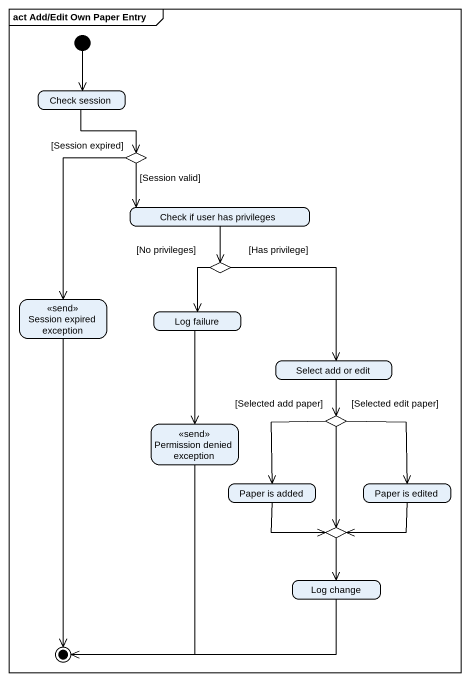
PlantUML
@startuml
mainframe act Add/Edit Own Paper Entry
hide empty description
state "Check session" as Check_session
state choice1 <<choice>>
state "Check if user has privileges" as Check_if_user_has_privileges
state choice2 <<choice>>
state "Session expired exception" as Session_expired_exception <<send>>
state "Log failure" as Log_failure
state "Select add or edit" as Select_add_or_edit
state "Permission denied exception" as Permission_denied_exception <<send>>
state choice3 <<choice>>
state "Paper is added" as Paper_is_added
state "Paper is edited" as Paper_is_edited
state choice4 <<choice>>
state "Log change" as Log_change
[*] --> Check_session
Check_session --> choice1
choice1 --> Check_if_user_has_privileges : [Session valid]
choice1 --> Session_expired_exception : [Session expired]
Check_if_user_has_privileges --> choice2
choice2 --> Log_failure : [No privileges]
choice2 --> Select_add_or_edit : [Has privilege]
Log_failure --> Permission_denied_exception
Select_add_or_edit --> choice3
choice3 --> Paper_is_added : [Selected add paper]
choice3 --> Paper_is_edited : [Selected edit paper]
choice3 --> choice4
Paper_is_added --> choice4
Paper_is_edited -left-> choice4
choice4 --> Log_change
Session_expired_exception --> [*]
Permission_denied_exception --> [*]
Log_change -left-> [*]
@enduml
